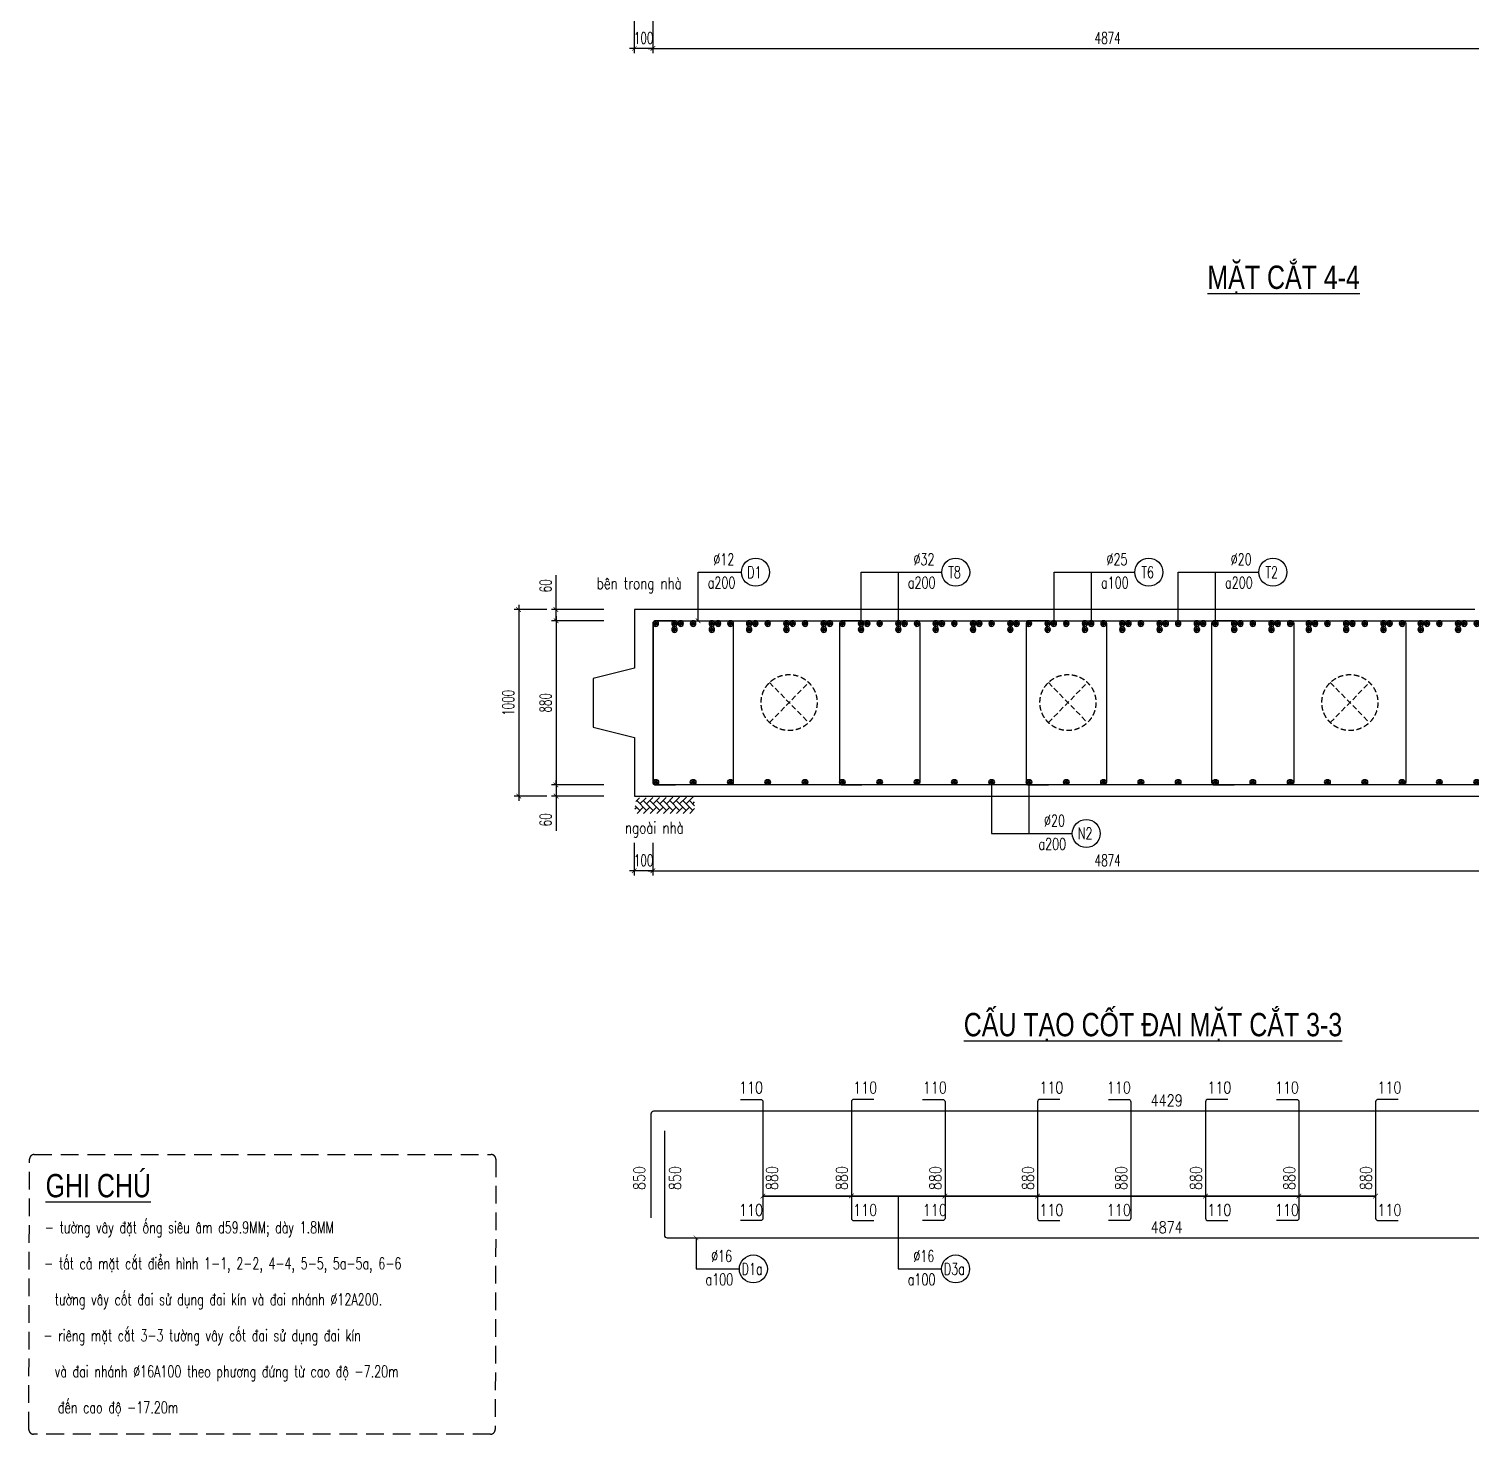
# Model space of a CAD drawing. Header units: millimetres. Extents: x -143483 to 1166745, y -1448440 to -1202244.
# Drawn here: x 1046580 to 1077503, y -1297393 to -1267271 of the extents above; entities that cross this region are included whole.
import ezdxf
from ezdxf.enums import TextEntityAlignment as Align

# ---------------------------------------------------------------- set-up
doc = ezdxf.new("R2010")
doc.units = ezdxf.units.MM
doc.header["$LTSCALE"] = 30
doc.header["$PDMODE"] = 3
doc.linetypes.add('DASHED', pattern=[19.05, 12.7, -6.35])
doc.layers.get('0').update_dxf_attribs({"lineweight": 9})
doc.layers.get('Defpoints').update_dxf_attribs({"lineweight": 9})
for name, color, linetype in [('ccu11-Cotthep', 9, 'Continuous'), ('ccu11-Dim', 8, 'Continuous'), ('ccu11-Hatch', 8, 'Continuous'), ('ccu11-Text', 31, 'Continuous'), ('ccu11-Thay', 7, 'Continuous'), ('ccu11-Thep', 4, 'Continuous'), ('ccu11-Thep doc', 4, 'Continuous'), ('ccu11-Thepdai', 6, 'Continuous'), ('Xref_ST_MBDV Cot vach 30.7.2022$0$Xref_ST_MBDV Cot vach 30.7.2022|Xref_ST_MBDV Cot vach 30.7.2022|Xref_ST_MBDV Cot vach 30.7.2022|Xref_ST_MBDV Cot vach 30.7.2022|ccu12-Thay', 7, 'Continuous')]:
    doc.layers.add(name, color=color, linetype=linetype)
doc.layers.add('ccu11-Khuat', color=9, linetype='DASHED', lineweight=30)
doc.layers.add('Vicom_thep doc', color=1, linetype='Continuous', lineweight=35)
doc.styles.add('ccu11-dim', font='vnsimli.shx', dxfattribs={"width": 0.65, "bigfont": 'bigfont.shx'})
doc.styles.add('ccu11-VnAvH-B', font='VHAVANB.TTF')
doc.styles.add('ccu11-vnsimli', font='vnsimli.shx', dxfattribs={"width": 0.8, "bigfont": 'vns.shx'})
doc.styles.add('ccu11-vnsimple', font='vnsimple.shx', dxfattribs={"bigfont": 'bigfont.shx'})
doc.styles.add('ccu11_simli', font='vnsimli.shx', dxfattribs={"width": 0.8})
doc.dimstyles.new('ccu11-100', dxfattribs={"dimscale": 100, "dimtxt": 2.5, "dimasz": 1, "dimexe": 1, "dimexo": 2, "dimgap": 1, "dimtad": 1, "dimdec": 0, "dimdsep": 46, "dimtxsty": 'ccu11-dim', "dimblk": 'ARCHTICK', "dimcen": -1, "dimdle": 1, "dimclrd": 256, "dimclre": 256, "dimclrt": 3, "dimadec": 0, "dimazin": 2, "dimtfac": 0.1, "dimtdec": 0, "dimtmove": 0, "dimatfit": 1, "dimldrblk": 'ARCHTICK', "dimfxl": 0, "dimtvp": 0.833333, "dimtolj": 1, "dimtzin": 12, "dimarcsym": 0})
doc.dimstyles.new('ccu11-100x4', dxfattribs={"dimscale": 100, "dimtxt": 2.5, "dimasz": 1, "dimexe": 1, "dimexo": 2, "dimgap": 1, "dimtad": 1, "dimdec": 0, "dimlfac": 0.25, "dimdsep": 46, "dimtxsty": 'ccu11-dim', "dimblk": 'ARCHTICK', "dimcen": -1, "dimdle": 1, "dimclrd": 256, "dimclre": 256, "dimclrt": 3, "dimadec": 0, "dimazin": 2, "dimtfac": 0.1, "dimtdec": 0, "dimtmove": 0, "dimatfit": 1, "dimldrblk": 'ARCHTICK', "dimfxl": 0, "dimtvp": 0.833333, "dimtolj": 1, "dimtzin": 12, "dimarcsym": 0})

# ---------------------------------------------------------------- blocks, each defined once
blk = doc.blocks.new('_ARCHTICK')
at = {"color": 0, "linetype": 'ByBlock', "const_width": 0.15}
blk.add_lwpolyline([(-0.5, -0.5), (0.5, 0.5)], dxfattribs=at)
blk = doc.blocks.new('*D3285')
at = {"layer": 'ccu11-Dim', "linetype": 'ByBlock', "lineweight": -2, "ltscale": 30, "transparency": 16777216}
for p, q in [((1059962, -1267092), (1059962, -1267792)), ((1079458, -1267092), (1079458, -1267792)), ((1059862, -1267692), (1079558, -1267692))]:
    blk.add_line(p, q, dxfattribs=at)
at = {"layer": 'Defpoints', "color": 0, "linetype": 'ByBlock', "ltscale": 30, "transparency": 16777216}
for p in [(1059962, -1266892), (1079458, -1266892), (1079458, -1267692)]:
    blk.add_point(p, dxfattribs=at)
at = {"layer": 'ccu11-Dim', "linetype": 'ByBlock', "lineweight": -2, "ltscale": 30, "transparency": 16777216, "xscale": 100, "yscale": 100, "zscale": 100, "rotation": 180}
blk.add_blockref('_ARCHTICK', (1059962, -1267692), dxfattribs=at)
at = {"layer": 'ccu11-Dim', "linetype": 'ByBlock', "lineweight": -2, "ltscale": 30, "transparency": 16777216, "xscale": 100, "yscale": 100, "zscale": 100}
blk.add_blockref('_ARCHTICK', (1079458, -1267692), dxfattribs=at)
at = {"layer": 'ccu11-Dim', "color": 3, "linetype": 'ByBlock', "ltscale": 30, "transparency": 16777216, "insert": (1069710, -1267467), "char_height": 250, "attachment_point": 5, "style": 'ccu11-dim'}
blk.add_mtext('\\A1;4874', dxfattribs=at)
blk = doc.blocks.new('*D3286')
at = {"layer": 'ccu11-Dim', "linetype": 'ByBlock', "lineweight": -2, "ltscale": 30, "transparency": 16777216}
for p, q in [((1059562, -1267092), (1059562, -1267792)), ((1059962, -1267092), (1059962, -1267792)), ((1059562, -1267692), (1059462, -1267692)), ((1059962, -1267692), (1059562, -1267692)), ((1059962, -1267692), (1060062, -1267692))]:
    blk.add_line(p, q, dxfattribs=at)
at = {"layer": 'Defpoints', "color": 0, "linetype": 'ByBlock', "ltscale": 30, "transparency": 16777216}
for p in [(1059562, -1266892), (1059962, -1266892), (1059562, -1267692)]:
    blk.add_point(p, dxfattribs=at)
at = {"layer": 'ccu11-Dim', "linetype": 'ByBlock', "lineweight": -2, "ltscale": 30, "transparency": 16777216, "xscale": 100, "yscale": 100, "zscale": 100}
blk.add_blockref('_ARCHTICK', (1059562, -1267692), dxfattribs=at)
at = {"layer": 'ccu11-Dim', "linetype": 'ByBlock', "lineweight": -2, "ltscale": 30, "transparency": 16777216, "xscale": 100, "yscale": 100, "zscale": 100, "rotation": 180}
blk.add_blockref('_ARCHTICK', (1059962, -1267692), dxfattribs=at)
at = {"layer": 'ccu11-Dim', "color": 3, "linetype": 'ByBlock', "ltscale": 30, "transparency": 16777216, "insert": (1059762, -1267467), "char_height": 250, "attachment_point": 5, "style": 'ccu11-dim'}
blk.add_mtext('\\A1;100', dxfattribs=at)
blk = doc.blocks.new('*D3291')
at = {"layer": 'ccu11-Dim', "linetype": 'ByBlock', "lineweight": -2, "ltscale": 30, "transparency": 16777216}
for p, q in [((1057883, -1279718), (1057883, -1278979)), ((1058911, -1279718), (1057783, -1279718)), ((1057883, -1279958), (1057883, -1279718)), ((1058911, -1279958), (1057783, -1279958)), ((1057883, -1279958), (1057883, -1280058))]:
    blk.add_line(p, q, dxfattribs=at)
at = {"layer": 'Defpoints', "color": 0, "linetype": 'ByBlock', "ltscale": 30, "transparency": 16777216}
for p in [(1059111, -1279718), (1057883, -1279958), (1059111, -1279958)]:
    blk.add_point(p, dxfattribs=at)
at = {"layer": 'ccu11-Dim', "linetype": 'ByBlock', "lineweight": -2, "ltscale": 30, "transparency": 16777216, "xscale": 100, "yscale": 100, "zscale": 100}
for p, rotation in [((1057883, -1279718), 270), ((1057883, -1279958), 90)]:
    blk.add_blockref('_ARCHTICK', p, dxfattribs=dict(at, rotation=rotation))
at = {"layer": 'ccu11-Dim', "color": 3, "linetype": 'ByBlock', "ltscale": 30, "transparency": 16777216, "insert": (1057658, -1279210), "char_height": 250, "attachment_point": 5, "rotation": 90, "style": 'ccu11-dim'}
blk.add_mtext('\\A1;60', dxfattribs=at)
blk = doc.blocks.new('*D3292')
at = {"layer": 'ccu11-Dim', "linetype": 'ByBlock', "lineweight": -2, "ltscale": 30, "transparency": 16777216}
for p, q in [((1057883, -1279858), (1057883, -1283578)), ((1058911, -1279958), (1057783, -1279958)), ((1058911, -1283478), (1057783, -1283478))]:
    blk.add_line(p, q, dxfattribs=at)
at = {"layer": 'Defpoints', "color": 0, "linetype": 'ByBlock', "ltscale": 30, "transparency": 16777216}
for p in [(1059111, -1279958), (1057883, -1283478), (1059111, -1283478)]:
    blk.add_point(p, dxfattribs=at)
at = {"layer": 'ccu11-Dim', "linetype": 'ByBlock', "lineweight": -2, "ltscale": 30, "transparency": 16777216, "xscale": 100, "yscale": 100, "zscale": 100}
for p, rotation in [((1057883, -1279958), 90), ((1057883, -1283478), 270)]:
    blk.add_blockref('_ARCHTICK', p, dxfattribs=dict(at, rotation=rotation))
at = {"layer": 'ccu11-Dim', "color": 3, "linetype": 'ByBlock', "ltscale": 30, "transparency": 16777216, "insert": (1057658, -1281718), "char_height": 250, "attachment_point": 5, "rotation": 90, "style": 'ccu11-dim'}
blk.add_mtext('\\A1;880', dxfattribs=at)
blk = doc.blocks.new('*D3293')
at = {"layer": 'ccu11-Dim', "linetype": 'ByBlock', "lineweight": -2, "ltscale": 30, "transparency": 16777216}
for p, q in [((1058911, -1283478), (1057783, -1283478)), ((1057883, -1283478), (1057883, -1283378)), ((1057883, -1283478), (1057883, -1283718)), ((1058911, -1283718), (1057783, -1283718)), ((1057883, -1283718), (1057883, -1284458))]:
    blk.add_line(p, q, dxfattribs=at)
at = {"layer": 'Defpoints', "color": 0, "linetype": 'ByBlock', "ltscale": 30, "transparency": 16777216}
for p in [(1057883, -1283478), (1059111, -1283478), (1059111, -1283718)]:
    blk.add_point(p, dxfattribs=at)
at = {"layer": 'ccu11-Dim', "linetype": 'ByBlock', "lineweight": -2, "ltscale": 30, "transparency": 16777216, "xscale": 100, "yscale": 100, "zscale": 100}
for p, rotation in [((1057883, -1283478), 270), ((1057883, -1283718), 90)]:
    blk.add_blockref('_ARCHTICK', p, dxfattribs=dict(at, rotation=rotation))
at = {"layer": 'ccu11-Dim', "color": 3, "linetype": 'ByBlock', "ltscale": 30, "transparency": 16777216, "insert": (1057658, -1284226), "char_height": 250, "attachment_point": 5, "rotation": 90, "style": 'ccu11-dim'}
blk.add_mtext('\\A1;60', dxfattribs=at)
blk = doc.blocks.new('*D3294')
at = {"layer": 'ccu11-Dim', "linetype": 'ByBlock', "lineweight": -2, "ltscale": 30, "transparency": 16777216}
for p, q in [((1057683, -1279718), (1056983, -1279718)), ((1057083, -1279618), (1057083, -1283818)), ((1057683, -1283718), (1056983, -1283718))]:
    blk.add_line(p, q, dxfattribs=at)
at = {"layer": 'Defpoints', "color": 0, "linetype": 'ByBlock', "ltscale": 30, "transparency": 16777216}
for p in [(1057883, -1279718), (1057083, -1283718), (1057883, -1283718)]:
    blk.add_point(p, dxfattribs=at)
at = {"layer": 'ccu11-Dim', "linetype": 'ByBlock', "lineweight": -2, "ltscale": 30, "transparency": 16777216, "xscale": 100, "yscale": 100, "zscale": 100}
for p, rotation in [((1057083, -1279718), 90), ((1057083, -1283718), 270)]:
    blk.add_blockref('_ARCHTICK', p, dxfattribs=dict(at, rotation=rotation))
at = {"layer": 'ccu11-Dim', "color": 3, "linetype": 'ByBlock', "ltscale": 30, "transparency": 16777216, "insert": (1056858, -1281718), "char_height": 250, "attachment_point": 5, "rotation": 90, "style": 'ccu11-dim'}
blk.add_mtext('\\A1;1000', dxfattribs=at)
blk = doc.blocks.new('MCT')
at = {"ltscale": 0.005}
for p, q in [((-0.49, 0), (0.49, 0)), ((0.35, -0.35), (-0.35, 0.35)), ((-0.35, -0.35), (0.35, 0.35)), ((0, -0.49), (0, 0.49))]:
    blk.add_line(p, q, dxfattribs=at)
blk.add_circle((0, 0), 0.492, dxfattribs=at)
blk = doc.blocks.new('*U2240')
at = {"layer": 'ccu11-Thep doc', "xscale": -121.9200000001001, "yscale": 121.9200000001001, "zscale": 121.92, "rotation": 270}
blk.add_blockref('MCT', (0, 0), dxfattribs=at)
blk = doc.blocks.new('*U2241')
at = {"layer": 'ccu11-Thep doc', "color": 0, "linetype": 'ByBlock', "lineweight": -2, "transparency": 16777216}
for p in [(0, 0), (800, 0), (1600, 0), (2400, 0), (3200, 0), (4000, 0), (4800, 0), (5600, 0), (6400, 0), (7200, 0), (8000, 0), (8800, 0), (9600, 0), (10400, 0), (11200, 0), (12000, 0), (12800, 0), (13600, 0), (14400, 0), (15200, 0), (16000, 0), (16800, 0), (17600, 0)]:
    blk.add_blockref('*U2240', p, dxfattribs=at)
blk = doc.blocks.new('*U2224')
at = {"layer": 'ccu11-Thep doc', "xscale": -121.9200000001001, "yscale": 121.9200000001001, "zscale": 121.92, "rotation": 270}
blk.add_blockref('MCT', (0, 0), dxfattribs=at)
blk = doc.blocks.new('*U2225')
at = {"layer": 'ccu11-Thep doc', "color": 0, "linetype": 'ByBlock', "lineweight": -2, "transparency": 16777216}
for p in [(0, 0), (800, 0), (1600, 0), (2400, 0), (3200, 0), (4000, 0), (4800, 0), (5600, 0), (6400, 0), (7200, 0), (8000, 0), (8800, 0), (9600, 0), (10400, 0), (11200, 0), (12000, 0), (12800, 0), (13600, 0), (14400, 0), (15200, 0), (16000, 0), (16800, 0), (17600, 0), (18400, 0), (19200, 0)]:
    blk.add_blockref('*U2224', p, dxfattribs=at)
blk = doc.blocks.new('*D3257')
at = {"layer": 'ccu11-Dim', "linetype": 'ByBlock', "lineweight": -2, "ltscale": 30, "transparency": 16777216}
for p, q in [((1059962, -1284718), (1059962, -1285418)), ((1079458, -1284718), (1079458, -1285418)), ((1059862, -1285318), (1079558, -1285318))]:
    blk.add_line(p, q, dxfattribs=at)
at = {"layer": 'Defpoints', "color": 0, "linetype": 'ByBlock', "ltscale": 30, "transparency": 16777216}
for p in [(1059962, -1284518), (1079458, -1284518), (1079458, -1285318)]:
    blk.add_point(p, dxfattribs=at)
at = {"layer": 'ccu11-Dim', "linetype": 'ByBlock', "lineweight": -2, "ltscale": 30, "transparency": 16777216, "xscale": 100, "yscale": 100, "zscale": 100, "rotation": 180}
blk.add_blockref('_ARCHTICK', (1059962, -1285318), dxfattribs=at)
at = {"layer": 'ccu11-Dim', "linetype": 'ByBlock', "lineweight": -2, "ltscale": 30, "transparency": 16777216, "xscale": 100, "yscale": 100, "zscale": 100}
blk.add_blockref('_ARCHTICK', (1079458, -1285318), dxfattribs=at)
at = {"layer": 'ccu11-Dim', "color": 3, "linetype": 'ByBlock', "ltscale": 30, "transparency": 16777216, "insert": (1069710, -1285093), "char_height": 250, "attachment_point": 5, "style": 'ccu11-dim'}
blk.add_mtext('\\A1;4874', dxfattribs=at)
blk = doc.blocks.new('*D3258')
at = {"layer": 'ccu11-Dim', "linetype": 'ByBlock', "lineweight": -2, "ltscale": 30, "transparency": 16777216}
for p, q in [((1059562, -1284718), (1059562, -1285418)), ((1059962, -1284718), (1059962, -1285418)), ((1059562, -1285318), (1059462, -1285318)), ((1059962, -1285318), (1059562, -1285318)), ((1059962, -1285318), (1060062, -1285318))]:
    blk.add_line(p, q, dxfattribs=at)
at = {"layer": 'Defpoints', "color": 0, "linetype": 'ByBlock', "ltscale": 30, "transparency": 16777216}
for p in [(1059562, -1284518), (1059962, -1284518), (1059562, -1285318)]:
    blk.add_point(p, dxfattribs=at)
at = {"layer": 'ccu11-Dim', "linetype": 'ByBlock', "lineweight": -2, "ltscale": 30, "transparency": 16777216, "xscale": 100, "yscale": 100, "zscale": 100}
blk.add_blockref('_ARCHTICK', (1059562, -1285318), dxfattribs=at)
at = {"layer": 'ccu11-Dim', "linetype": 'ByBlock', "lineweight": -2, "ltscale": 30, "transparency": 16777216, "xscale": 100, "yscale": 100, "zscale": 100, "rotation": 180}
blk.add_blockref('_ARCHTICK', (1059962, -1285318), dxfattribs=at)
at = {"layer": 'ccu11-Dim', "color": 3, "linetype": 'ByBlock', "ltscale": 30, "transparency": 16777216, "insert": (1059762, -1285093), "char_height": 250, "attachment_point": 5, "style": 'ccu11-dim'}
blk.add_mtext('\\A1;100', dxfattribs=at)
blk = doc.blocks.new('SHD')
at = {"layer": 'ccu11-Cotthep'}
blk.add_circle((300, 0), 300, dxfattribs=at)
at = {"layer": 'ccu11-Cotthep', "color": 31, "style": 'ccu11_simli', "width": 0.8}
blk.add_attdef('DK', text='', height=250, dxfattribs=at).set_placement((-101, 65), align=Align.BOTTOM_RIGHT)
blk.add_attdef('KH', text='', height=250, dxfattribs=at).set_placement((300, 0), align=Align.MIDDLE)
blk.add_attdef('KC', text='', height=250, dxfattribs=at).set_placement((-101, -142), align=Align.TOP_RIGHT)
blk = doc.blocks.new('ccu11_block_thep')
at = {"layer": 'ccu11-Thep', "color": 3}
for p, q in [((-0.4, 0), (0.4, 0)), ((-0.28, 0.28), (0.28, -0.28)), ((0.28, 0.28), (-0.28, -0.28)), ((0, 0.4), (0, -0.4))]:
    blk.add_line(p, q, dxfattribs=at)
at = {"layer": 'ccu11-Thep', "color": 1, "const_width": 0.0667}
blk.add_lwpolyline([(-0.4, 0, 1), (0.4, 0, 1), (-0.4, 0, 1)], format="xyb", dxfattribs=at)
at = {"layer": 'ccu11-Thep', "color": 1}
blk.add_circle((0, 0), 0.4, dxfattribs=at)
blk = doc.blocks.new('*U2236')
at = {"layer": 'Vicom_thep doc', "xscale": -150, "yscale": 150, "zscale": 150, "rotation": 180}
blk.add_blockref('ccu11_block_thep', (0, 0), dxfattribs=at)
blk = doc.blocks.new('*U2237')
at = {"layer": 'ccu11-Thep doc', "color": 0, "linetype": 'ByBlock', "lineweight": -2, "transparency": 16777216}
for p in [(0, 0), (800, 0), (1600, 0), (2400, 0), (3200, 0), (4000, 0), (4800, 0), (5600, 0), (6400, 0), (7200, 0), (8000, 0), (8800, 0), (9600, 0), (10400, 0), (11200, 0), (12000, 0), (12800, 0), (13600, 0), (14400, 0), (15200, 0), (16000, 0), (16800, 0)]:
    blk.add_blockref('*U2236', p, dxfattribs=at)
blk = doc.blocks.new('*U2222')
at = {"layer": 'Vicom_thep doc', "xscale": -150, "yscale": 150, "zscale": 150, "rotation": 180}
blk.add_blockref('ccu11_block_thep', (0, 0), dxfattribs=at)
blk = doc.blocks.new('*U2223')
at = {"layer": 'ccu11-Thep doc', "color": 0, "linetype": 'ByBlock', "lineweight": -2, "transparency": 16777216}
for p in [(0, 0), (800, 0), (1600, 0), (2400, 0), (3200, 0), (4000, 0), (4800, 0), (5600, 0), (6400, 0), (7200, 0), (8000, 0), (8800, 0), (9600, 0), (10400, 0), (11200, 0), (12000, 0), (12800, 0), (13600, 0), (14400, 0), (15200, 0), (16000, 0), (16800, 0)]:
    blk.add_blockref('*U2222', p, dxfattribs=at)
blk = doc.blocks.new('*U2245')
at = {"layer": 'Vicom_thep doc', "xscale": -150, "yscale": 150, "zscale": 150, "rotation": 180}
blk.add_blockref('ccu11_block_thep', (0, 0), dxfattribs=at)
blk = doc.blocks.new('*U2246')
at = {"layer": 'ccu11-Thep doc', "color": 0, "linetype": 'ByBlock', "lineweight": -2, "transparency": 16777216}
for p in [(0, 0), (800, 0), (1600, 0), (2400, 0), (3200, 0), (4000, 0), (4800, 0), (5600, 0), (6400, 0), (7200, 0), (8000, 0), (8800, 0), (9600, 0), (10400, 0), (11200, 0), (12000, 0), (12800, 0), (13600, 0), (14400, 0), (15200, 0), (16000, 0), (16800, 0)]:
    blk.add_blockref('*U2245', p, dxfattribs=at)

msp = doc.modelspace()

# ---------------------------------------------------------------- hatches: boundary and pattern name
at = {"layer": 'ccu11-Hatch', "ltscale": 10}
h = msp.add_hatch(dxfattribs=at)
h.set_pattern_fill('AR-HBONE', color=256, scale=25, angle=270, style=0)
h.set_pattern_definition([(45, (-2193432.22, 492369.22), (141.4213562, 4e-14), [300, -100]), (315, (-2193361.51, 492439.93), (141.4213562, 4e-14), [300, -100])])
h.paths.add_polyline_path([(1060854.77, -1283734.25), (1060854.77, -1284086.97), (1059562.41, -1284086.97), (1059605.27, -1283755.67)])

# ---------------------------------------------------------------- linework, layer by layer
at = {"layer": 'ccu11-Khuat', "ltscale": 0.3}
for p, q in [((1062461.51, -1281282.33), (1063299.74, -1282141.03)), ((1062461.51, -1282141.03), (1063299.74, -1281282.33)), ((1068439.41, -1281282.33), (1069277.64, -1282141.03)), ((1068439.41, -1282141.03), (1069277.64, -1281282.33)), ((1074484.24, -1281282.33), (1075322.47, -1282141.03)), ((1074484.24, -1282141.03), (1075322.47, -1281282.33))]:
    msp.add_line(p, q, dxfattribs=at)
at = {"layer": 'ccu11-Khuat'}
msp.add_lwpolyline([(1046695.09, -1291400.52), (1056494.31, -1291400.52, -0.41421356), (1056594.31, -1291500.52), (1056579.7, -1297293.44, -0.41421356), (1056479.7, -1297393.44), (1046680.48, -1297393.44, -0.41421356), (1046580.48, -1297293.44), (1046595.09, -1291500.52, -0.41421356)], format="xyb", close=True, dxfattribs=at)
at = {"layer": 'ccu11-Khuat', "ltscale": 0.3}
for centre in [(1062880.62, -1281711.68), (1068858.53, -1281711.68), (1074903.35, -1281711.68)]:
    msp.add_circle(centre, 600, dxfattribs=at)
at = {"layer": 'ccu11-Thay'}
for p, q in [((1059562.41, -1279718.04), (1059562.41, -1280978.04)), ((1059562.41, -1280978.04), (1058682.65, -1281198.04)), ((1058682.65, -1281198.04), (1058682.65, -1282238.04)), ((1058682.65, -1282238.04), (1059562.41, -1282458.04)), ((1059562.41, -1282458.04), (1059562.41, -1283718.04))]:
    msp.add_line(p, q, dxfattribs=at)
at = {"layer": 'ccu11-Thepdai'}
for points in [[(1060442.41, -1279958.04), (1060022.41, -1279958.04, 0.41421356), (1059962.41, -1280018.04), (1059962.41, -1283418.04, 0.41421356), (1060022.41, -1283478.04), (1060442.41, -1283478.04)], [(1079260.41, -1283478.04), (1060022.41, -1283478.04, -0.41421356), (1059962.41, -1283418.04), (1059962.41, -1280008.04, -0.41421356), (1060012.41, -1279958.04), (1077640.41, -1279958.04, -0.41421356), (1077690.41, -1280008.04), (1079310.41, -1283428.04, -0.41421356), (1079260.41, -1283478.04)], [(1061202.41, -1279958.04), (1061622.41, -1279958.04, -0.41421356), (1061682.41, -1280018.04), (1061682.41, -1283418.04, -0.41421356), (1061622.41, -1283478.04), (1061202.41, -1283478.04)], [(1064442.41, -1279958.04), (1064022.41, -1279958.04, 0.41421356), (1063962.41, -1280018.04), (1063962.41, -1283418.04, 0.41421356), (1064022.41, -1283478.04), (1064442.41, -1283478.04)], [(1065202.41, -1279958.04), (1065622.41, -1279958.04, -0.41421356), (1065682.41, -1280018.04), (1065682.41, -1283418.04, -0.41421356), (1065622.41, -1283478.04), (1065202.41, -1283478.04)], [(1068442.41, -1279958.04), (1068022.41, -1279958.04, 0.41421356), (1067962.41, -1280018.04), (1067962.41, -1283418.04, 0.41421356), (1068022.41, -1283478.04), (1068442.41, -1283478.04)], [(1069202.41, -1279958.04), (1069622.41, -1279958.04, -0.41421356), (1069682.41, -1280018.04), (1069682.41, -1283418.04, -0.41421356), (1069622.41, -1283478.04), (1069202.41, -1283478.04)], [(1072419.16, -1279958.04), (1071999.16, -1279958.04, 0.41421356), (1071939.16, -1280018.04), (1071939.16, -1283418.04, 0.41421356), (1071999.16, -1283478.04), (1072419.16, -1283478.04)], [(1073218.67, -1279958.04), (1073638.67, -1279958.04, -0.41421356), (1073698.67, -1280018.04), (1073698.67, -1283418.04, -0.41421356), (1073638.67, -1283478.04), (1073218.67, -1283478.04)], [(1075622.39, -1279958.04), (1076042.39, -1279958.04, -0.41421356), (1076102.39, -1280018.04), (1076102.39, -1283418.04, -0.41421356), (1076042.39, -1283478.04), (1075622.39, -1283478.04)], [(1059922.6, -1292760.19), (1059922.6, -1290526.21, -0.41421356), (1059982.6, -1290466.21), (1077741.97, -1290466.21, -0.41421356), (1077801.97, -1290526.21), (1078422.58, -1292760.19)], [(1060207.6, -1290892.23), (1060207.6, -1293126.21, 0.41421356), (1060267.6, -1293186.21), (1078647.69, -1293186.21, 0.41421356), (1078707.69, -1293126.21), (1078087.08, -1290892.23)]]:
    msp.add_lwpolyline(points, format="xyb", dxfattribs=at)
at = {"layer": 'ccu11-Thepdai', "flags": 128}
for points in [[(1061838.8, -1290218.96), (1062268.8, -1290218.96, -0.38911631), (1062318.8, -1290268.96), (1062318.8, -1292713.73), (1062318.8, -1292766.02, -0.38911631), (1062268.8, -1292816.02), (1061838.8, -1292816.02)], [(1064696.94, -1290218.96), (1064266.94, -1290218.96, 0.38911631), (1064216.94, -1290268.96), (1064216.94, -1292713.73), (1064216.94, -1292766.02, 0.38911631), (1064266.94, -1292816.02), (1064696.94, -1292816.02)], [(1065743.32, -1290218.96), (1066173.32, -1290218.96, -0.38911631), (1066223.32, -1290268.96), (1066223.32, -1292713.73), (1066223.32, -1292766.02, -0.38911631), (1066173.32, -1292816.02), (1065743.32, -1292816.02)], [(1068687.45, -1290218.96), (1068257.45, -1290218.96, 0.38911631), (1068207.45, -1290268.96), (1068207.45, -1292713.73), (1068207.45, -1292766.02, 0.38911631), (1068257.45, -1292816.02), (1068687.45, -1292816.02)], [(1069727.78, -1290218.96), (1070157.78, -1290218.96, -0.38911631), (1070207.78, -1290268.96), (1070207.78, -1292713.73), (1070207.78, -1292766.02, -0.38911631), (1070157.78, -1292816.02), (1069727.78, -1292816.02)], [(1072290.08, -1290218.96), (1071860.08, -1290218.96, 0.38911631), (1071810.08, -1290268.96), (1071810.08, -1292713.73), (1071810.08, -1292766.02, 0.38911631), (1071860.08, -1292816.02), (1072290.08, -1292816.02)], [(1073330.41, -1290218.96), (1073760.41, -1290218.96, -0.38911631), (1073810.41, -1290268.96), (1073810.41, -1292713.73), (1073810.41, -1292766.02, -0.38911631), (1073760.41, -1292816.02), (1073330.41, -1292816.02)], [(1075936.12, -1290218.96), (1075506.12, -1290218.96, 0.38911631), (1075456.12, -1290268.96), (1075456.12, -1292713.73), (1075456.12, -1292766.02, 0.38911631), (1075506.12, -1292816.02), (1075936.12, -1292816.02)]]:
    msp.add_lwpolyline(points, format="xyb", dxfattribs=at)
at = {"layer": 'Xref_ST_MBDV Cot vach 30.7.2022$0$Xref_ST_MBDV Cot vach 30.7.2022|Xref_ST_MBDV Cot vach 30.7.2022|Xref_ST_MBDV Cot vach 30.7.2022|Xref_ST_MBDV Cot vach 30.7.2022|ccu12-Thay', "ltscale": 10}
for p, q in [((1077585.44, -1279718.04), (1059562.41, -1279718.04)), ((1059562.41, -1283718.04), (1079458.2, -1283718.04))]:
    msp.add_line(p, q, dxfattribs=at)

# ---------------------------------------------------------------- block references
at = {"layer": 'ccu11-Cotthep'}
ref = msp.add_blockref('SHD', (1061861.09, -1278917.68), dxfattribs=at)
ref.add_attrib('KH', 'D1', dxfattribs={"color": 31, "height": 250, "style": 'ccu11-vnsimple', "width": 0.7}).set_placement((1062136.09, -1278917.68), align=Align.MIDDLE_CENTER)
ref.add_attrib('KC', 'a200', dxfattribs={"color": 31, "height": 250, "style": 'ccu11-vnsimple', "width": 0.7}).set_placement((1061432.51, -1279017.68), align=Align.TOP_CENTER)
ref.add_attrib('DK', '`12', dxfattribs={"color": 31, "height": 250, "style": 'ccu11-vnsimple', "width": 0.7}).set_placement((1061480.31, -1278842.68), align=Align.BOTTOM_CENTER)
ref = msp.add_blockref('SHD', (1066152.58, -1278917.68), dxfattribs=at)
ref.add_attrib('KH', 'T8', dxfattribs={"color": 31, "height": 250, "style": 'ccu11-vnsimple', "width": 0.7}).set_placement((1066427.58, -1278917.68), align=Align.MIDDLE_CENTER)
ref.add_attrib('KC', 'a200', dxfattribs={"color": 31, "height": 250, "style": 'ccu11-vnsimple', "width": 0.7}).set_placement((1065724, -1279017.68), align=Align.TOP_CENTER)
ref.add_attrib('DK', '`32', dxfattribs={"color": 31, "height": 250, "style": 'ccu11-vnsimple', "width": 0.7}).set_placement((1065771.8, -1278842.68), align=Align.BOTTOM_CENTER)
ref = msp.add_blockref('SHD', (1070291.94, -1278917.68), dxfattribs=at)
ref.add_attrib('KH', 'T6', dxfattribs={"color": 31, "height": 250, "style": 'ccu11-vnsimple', "width": 0.7}).set_placement((1070566.94, -1278917.68), align=Align.MIDDLE_CENTER)
ref.add_attrib('KC', 'a100', dxfattribs={"color": 31, "height": 250, "style": 'ccu11-vnsimple', "width": 0.7}).set_placement((1069863.36, -1279017.68), align=Align.TOP_CENTER)
ref.add_attrib('DK', '`25', dxfattribs={"color": 31, "height": 250, "style": 'ccu11-vnsimple', "width": 0.7}).set_placement((1069911.15, -1278842.68), align=Align.BOTTOM_CENTER)
ref = msp.add_blockref('SHD', (1072952.58, -1278917.68), dxfattribs=at)
ref.add_attrib('KH', 'T2', dxfattribs={"color": 31, "height": 250, "style": 'ccu11-vnsimple', "width": 0.7}).set_placement((1073227.58, -1278917.68), align=Align.MIDDLE_CENTER)
ref.add_attrib('KC', 'a200', dxfattribs={"color": 31, "height": 250, "style": 'ccu11-vnsimple', "width": 0.7}).set_placement((1072524, -1279017.68), align=Align.TOP_CENTER)
ref.add_attrib('DK', '`20', dxfattribs={"color": 31, "height": 250, "style": 'ccu11-vnsimple', "width": 0.7}).set_placement((1072571.8, -1278842.68), align=Align.BOTTOM_CENTER)
ref = msp.add_blockref('SHD', (1068951.41, -1284518.4), dxfattribs=at)
ref.add_attrib('KH', 'N2', dxfattribs={"color": 31, "height": 250, "style": 'ccu11-vnsimple', "width": 0.7}).set_placement((1069226.41, -1284518.4), align=Align.MIDDLE_CENTER)
ref.add_attrib('KC', 'a200', dxfattribs={"color": 31, "height": 250, "style": 'ccu11-vnsimple', "width": 0.7}).set_placement((1068522.83, -1284618.4), align=Align.TOP_CENTER)
ref.add_attrib('DK', '`20', dxfattribs={"color": 31, "height": 250, "style": 'ccu11-vnsimple', "width": 0.7}).set_placement((1068570.63, -1284443.4), align=Align.BOTTOM_CENTER)
at = {"layer": 'ccu11-Cotthep', "xscale": 100, "yscale": 100, "zscale": 100, "rotation": 180}
for p in [(1062318.8, -1292289.33), (1064216.94, -1292289.33), (1066223.32, -1292289.33), (1068207.45, -1292289.33), (1071810.08, -1292289.33), (1073810.41, -1292289.33), (1075456.12, -1292289.33)]:
    msp.add_blockref('_ARCHTICK', p, dxfattribs=at)
at = {"layer": 'ccu11-Cotthep'}
ref = msp.add_blockref('SHD', (1061813.95, -1293852.17), dxfattribs=at)
ref.add_attrib('KH', 'D1a', dxfattribs={"color": 31, "height": 250, "style": 'ccu11-vnsimple', "width": 0.7}).set_placement((1062088.95, -1293852.17), align=Align.MIDDLE_CENTER)
ref.add_attrib('KC', 'a100', dxfattribs={"color": 31, "height": 250, "style": 'ccu11-vnsimple', "width": 0.7}).set_placement((1061385.37, -1293952.17), align=Align.TOP_CENTER)
ref.add_attrib('DK', '`16', dxfattribs={"color": 31, "height": 250, "style": 'ccu11-vnsimple', "width": 0.7}).set_placement((1061433.17, -1293777.17), align=Align.BOTTOM_CENTER)
ref = msp.add_blockref('SHD', (1066149.25, -1293852.17), dxfattribs=at)
ref.add_attrib('KH', 'D3a', dxfattribs={"color": 31, "height": 250, "style": 'ccu11-vnsimple', "width": 0.7}).set_placement((1066424.25, -1293852.17), align=Align.MIDDLE_CENTER)
ref.add_attrib('KC', 'a100', dxfattribs={"color": 31, "height": 250, "style": 'ccu11-vnsimple', "width": 0.7}).set_placement((1065720.67, -1293952.17), align=Align.TOP_CENTER)
ref.add_attrib('DK', '`16', dxfattribs={"color": 31, "height": 250, "style": 'ccu11-vnsimple', "width": 0.7}).set_placement((1065768.47, -1293777.17), align=Align.BOTTOM_CENTER)
at = {"layer": 'ccu11-Thep doc'}
for name, p in [('*U2241', (1060022.41, -1280018.04)), ('*U2237', (1060423.58, -1280018.04)), ('*U2223', (1060423.58, -1280146.62)), ('*U2246', (1060556.48, -1280018.04))]:
    msp.add_blockref(name, p, dxfattribs=at)
at = {"layer": 'ccu11-Thep doc', "xscale": -1, "rotation": 180}
msp.add_blockref('*U2225', (1060022.41, -1283418.04), dxfattribs=at)

# ---------------------------------------------------------------- texts
at = {"layer": 'ccu11-Text', "color": 4, "style": 'ccu11-VnAvH-B', "width": 0.8}
msp.add_text('%%UmÆt c¾t 4-4', height=500, dxfattribs=at).set_placement((1073483.49, -1272845.13), align=Align.CENTER)
at = {"layer": 'ccu11-Text', "linetype": 'Continuous', "style": 'ccu11-vnsimli', "width": 0.75}
for s, p in [('bªn trong nhµ', (1059667.77, -1279281.27)), ('ngoµi nhµ', (1059991.58, -1284521.36))]:
    msp.add_text(s, height=250, dxfattribs=at).set_placement(p, align=Align.CENTER)
at = {"layer": 'ccu11-Text', "color": 6, "style": 'ccu11-VnAvH-B', "width": 0.8}
msp.add_text('%%ucÊu t¹o cèt ®ai mÆt c¾t 3-3', height=500, dxfattribs=at).set_placement((1070681.69, -1288864.81), align=Align.CENTER)
at = {"layer": 'ccu11-Text', "width": 0.8}
for s, height, style, p in [('110', 250, 'ccu11-vnsimli', (1061805.07, -1290089.84)), ('110', 250, 'ccu11-vnsimli', (1064254.48, -1290089.84)), ('110', 250, 'ccu11-vnsimli', (1065747.68, -1290089.84)), ('110', 250, 'ccu11-vnsimli', (1068244.99, -1290089.84)), ('110', 250, 'ccu11-vnsimli', (1069694.05, -1290089.84)), ('110', 250, 'ccu11-vnsimli', (1071847.62, -1290089.84)), ('110', 250, 'ccu11-vnsimli', (1073296.69, -1290089.84)), ('110', 250, 'ccu11-vnsimli', (1075493.66, -1290089.84)), ('4429', 250, 'ccu11-vnsimli', (1070633.67, -1290366.21)), ('%%uGHI CHó', 500, 'ccu11-VnAvH-B', (1046939.89, -1292316.92)), ('110', 250, 'ccu11-vnsimli', (1061805.07, -1292713.24)), ('110', 250, 'ccu11-vnsimli', (1064254.48, -1292713.24)), ('110', 250, 'ccu11-vnsimli', (1065747.68, -1292713.24)), ('110', 250, 'ccu11-vnsimli', (1068244.99, -1292713.24)), ('110', 250, 'ccu11-vnsimli', (1069694.05, -1292713.24)), ('110', 250, 'ccu11-vnsimli', (1071847.62, -1292713.24)), ('110', 250, 'ccu11-vnsimli', (1073296.69, -1292713.24)), ('110', 250, 'ccu11-vnsimli', (1075493.66, -1292713.24)), ('4874', 250, 'ccu11-vnsimli', (1070633.67, -1293086.21))]:
    msp.add_text(s, height=height, dxfattribs=dict(at, style=style)).set_placement(p)
at = {"layer": 'ccu11-Text', "style": 'ccu11-vnsimli', "width": 0.8}
for s, p in [('850', (1059793.54, -1292161.94)), ('850', (1060561.74, -1292161.94)), ('880', (1062641.68, -1292161.94)), ('880', (1064135.91, -1292161.94)), ('880', (1066142.28, -1292161.94)), ('880', (1068126.41, -1292161.94)), ('880', (1070126.75, -1292161.94)), ('880', (1071729.05, -1292161.94)), ('880', (1073729.38, -1292161.94)), ('880', (1075375.08, -1292161.94))]:
    msp.add_text(s, height=250, rotation=90, dxfattribs=at).set_placement(p)
at = {"layer": 'ccu11-Text', "linetype": 'Continuous', "style": 'ccu11-vnsimli', "width": 0.7}
msp.add_text('- t\xadêng v©y ®Æt èng siªu ©m d59.9MM; dµy 1.8MM', height=250, dxfattribs=at).set_placement((1046925.29, -1293088.63))
at = {"layer": 'ccu11-Text', "color": 2, "linetype": 'Continuous', "style": 'ccu11-vnsimli', "width": 0.7}
for s, p in [('- tÊt c¶ mÆt c¾t ®iÓn h×nh 1-1, 2-2, 4-4, 5-5, 5a-5a, 6-6', (1046910.68, -1293860.34)), ('  t\xadêng v©y cèt ®ai sö dông ®ai kÝn vµ ®ai nh¸nh `12A200.', (1046896.07, -1294632.04))]:
    msp.add_text(s, height=250, dxfattribs=at).set_placement(p)
at = {"layer": 'ccu11-Text', "color": 3, "linetype": 'Continuous', "style": 'ccu11-vnsimli', "width": 0.7}
for s, p in [('- riªng mÆt c¾t 3-3 t\xadêng v©y cèt ®ai sö dông ®ai kÝn', (1046896.07, -1295403.75)), ('  vµ ®ai nh¸nh `16A100 theo ph\xad¬ng ®øng tõ cao ®é -7.20m', (1046896.07, -1296175.46)), ('®Õn cao ®é -17.20m', (1047203.92, -1296947.16))]:
    msp.add_text(s, height=250, dxfattribs=at).set_placement(p)

# ---------------------------------------------------------------- dimensions: what is measured, and where the dimension line sits
at = {"layer": 'ccu11-Dim', "linetype": 'ByBlock', "ltscale": 30}
for base, p1, p2, picture, middle in [((1059562.41, -1267692.33), (1059962.41, -1266892.33), (1059562.41, -1266892.33), '*D3286', (1059762.41, -1267467.33)), ((1059562.41, -1285318.4), (1059962.41, -1284518.4), (1059562.41, -1284518.4), '*D3258', (1059762.41, -1285093.4))]:
    dim = msp.add_linear_dim(base=base, p1=p1, p2=p2, dimstyle='ccu11-100x4', override={"dimtix": 1}, dxfattribs=at)
    dim.commit()
    dim.dimension.update_dxf_attribs({"geometry": picture, "text_midpoint": middle})
for base, p1, p2, picture, middle in [((1079458.2, -1267692.33), (1059962.41, -1266892.33), (1079458.2, -1266892.33), '*D3285', (1069710.3, -1267467.33)), ((1079458.2, -1285318.4), (1059962.41, -1284518.4), (1079458.2, -1284518.4), '*D3257', (1069710.3, -1285093.4))]:
    dim = msp.add_linear_dim(base=base, p1=p1, p2=p2, dimstyle='ccu11-100x4', dxfattribs=at)
    dim.commit()
    dim.dimension.update_dxf_attribs({"geometry": picture, "text_midpoint": middle})
for base, p1, p2, angle, picture, middle in [((1057882.65, -1279958.04), (1059111.04, -1279718.04), (1059111.04, -1279958.04), 90, '*D3291', (1057882.65, -1279210.06)), ((1057882.65, -1283478.04), (1059111.04, -1283718.04), (1059111.04, -1283478.04), 270, '*D3293', (1057882.65, -1284226.03))]:
    dim = msp.add_linear_dim(base=base, p1=p1, p2=p2, angle=angle, dimstyle='ccu11-100x4', dxfattribs=at)
    dim.commit()
    dim.dimension.update_dxf_attribs({"geometry": picture, "text_midpoint": middle, "dimtype": 160})
dim = msp.add_linear_dim(base=(1057082.65, -1283718.04), p1=(1057882.65, -1279718.04), p2=(1057882.65, -1283718.04), angle=90, dimstyle='ccu11-100x4', dxfattribs=at)
dim.commit()
dim.dimension.update_dxf_attribs({"geometry": '*D3294', "text_midpoint": (1056857.65, -1281718.04)})
dim = msp.add_linear_dim(base=(1057882.65, -1283478.04), p1=(1059111.04, -1279958.04), p2=(1059111.04, -1283478.04), angle=90, dimstyle='ccu11-100x4', override={"dimtmove": 1}, dxfattribs=at)
dim.commit()
dim.dimension.update_dxf_attribs({"geometry": '*D3292', "text_midpoint": (1057657.65, -1281718.04)})

# ---------------------------------------------------------------- leaders
at = {"layer": 'ccu11-Cotthep', "linetype": 'ByBlock', "ltscale": 30}
for points in [[(1060932.09, -1279958.04), (1060932.09, -1278917.68), (1061861.09, -1278917.68)], [(1062318.8, -1292289.33), (1075456.12, -1292289.33)], [(1075456.12, -1292289.33), (1062318.8, -1292289.33)], [(1060884.95, -1293186.21), (1060884.95, -1293852.17), (1061813.95, -1293852.17)]]:
    msp.add_leader(points, dimstyle='ccu11-100x4', dxfattribs=at)
at = {"layer": 'ccu11-Cotthep'}
for points in [[(1064423.58, -1280018.04), (1064423.58, -1278917.68), (1066152.58, -1278917.68)], [(1065223.58, -1280018.04), (1065223.58, -1278917.68), (1066152.58, -1278917.68)], [(1068562.94, -1280018.04), (1068562.94, -1278917.68), (1070291.94, -1278917.68)], [(1069362.94, -1280018.04), (1069362.94, -1278917.68), (1070291.94, -1278917.68)], [(1071223.58, -1280018.04), (1071223.58, -1278917.68), (1072952.58, -1278917.68)], [(1072023.58, -1280018.04), (1072023.58, -1278917.68), (1072952.58, -1278917.68)], [(1067222.41, -1283418.04), (1067222.41, -1284518.4), (1068951.41, -1284518.4)], [(1068022.41, -1283418.04), (1068022.41, -1284518.4), (1068951.41, -1284518.4)]]:
    msp.add_leader(points, dimstyle='ccu11-100', override={"dimasz": 1.5, "dimgap": 1, "dimtad": 0, "dimldrblk": 'None', "dimfxl": 3, "dimfxlon": 1, "dimtfill": 1, "dimarcsym": 1}, dxfattribs=at)
at = {"layer": 'ccu11-Cotthep', "linetype": 'ByBlock', "ltscale": 30}
msp.add_leader([(1065220.13, -1292289.33), (1065220.13, -1293852.17), (1066149.25, -1293852.17)], dimstyle='ccu11-100x4', override={"dimldrblk": 'None'}, dxfattribs=at)

doc.saveas('drawing.dxf')
